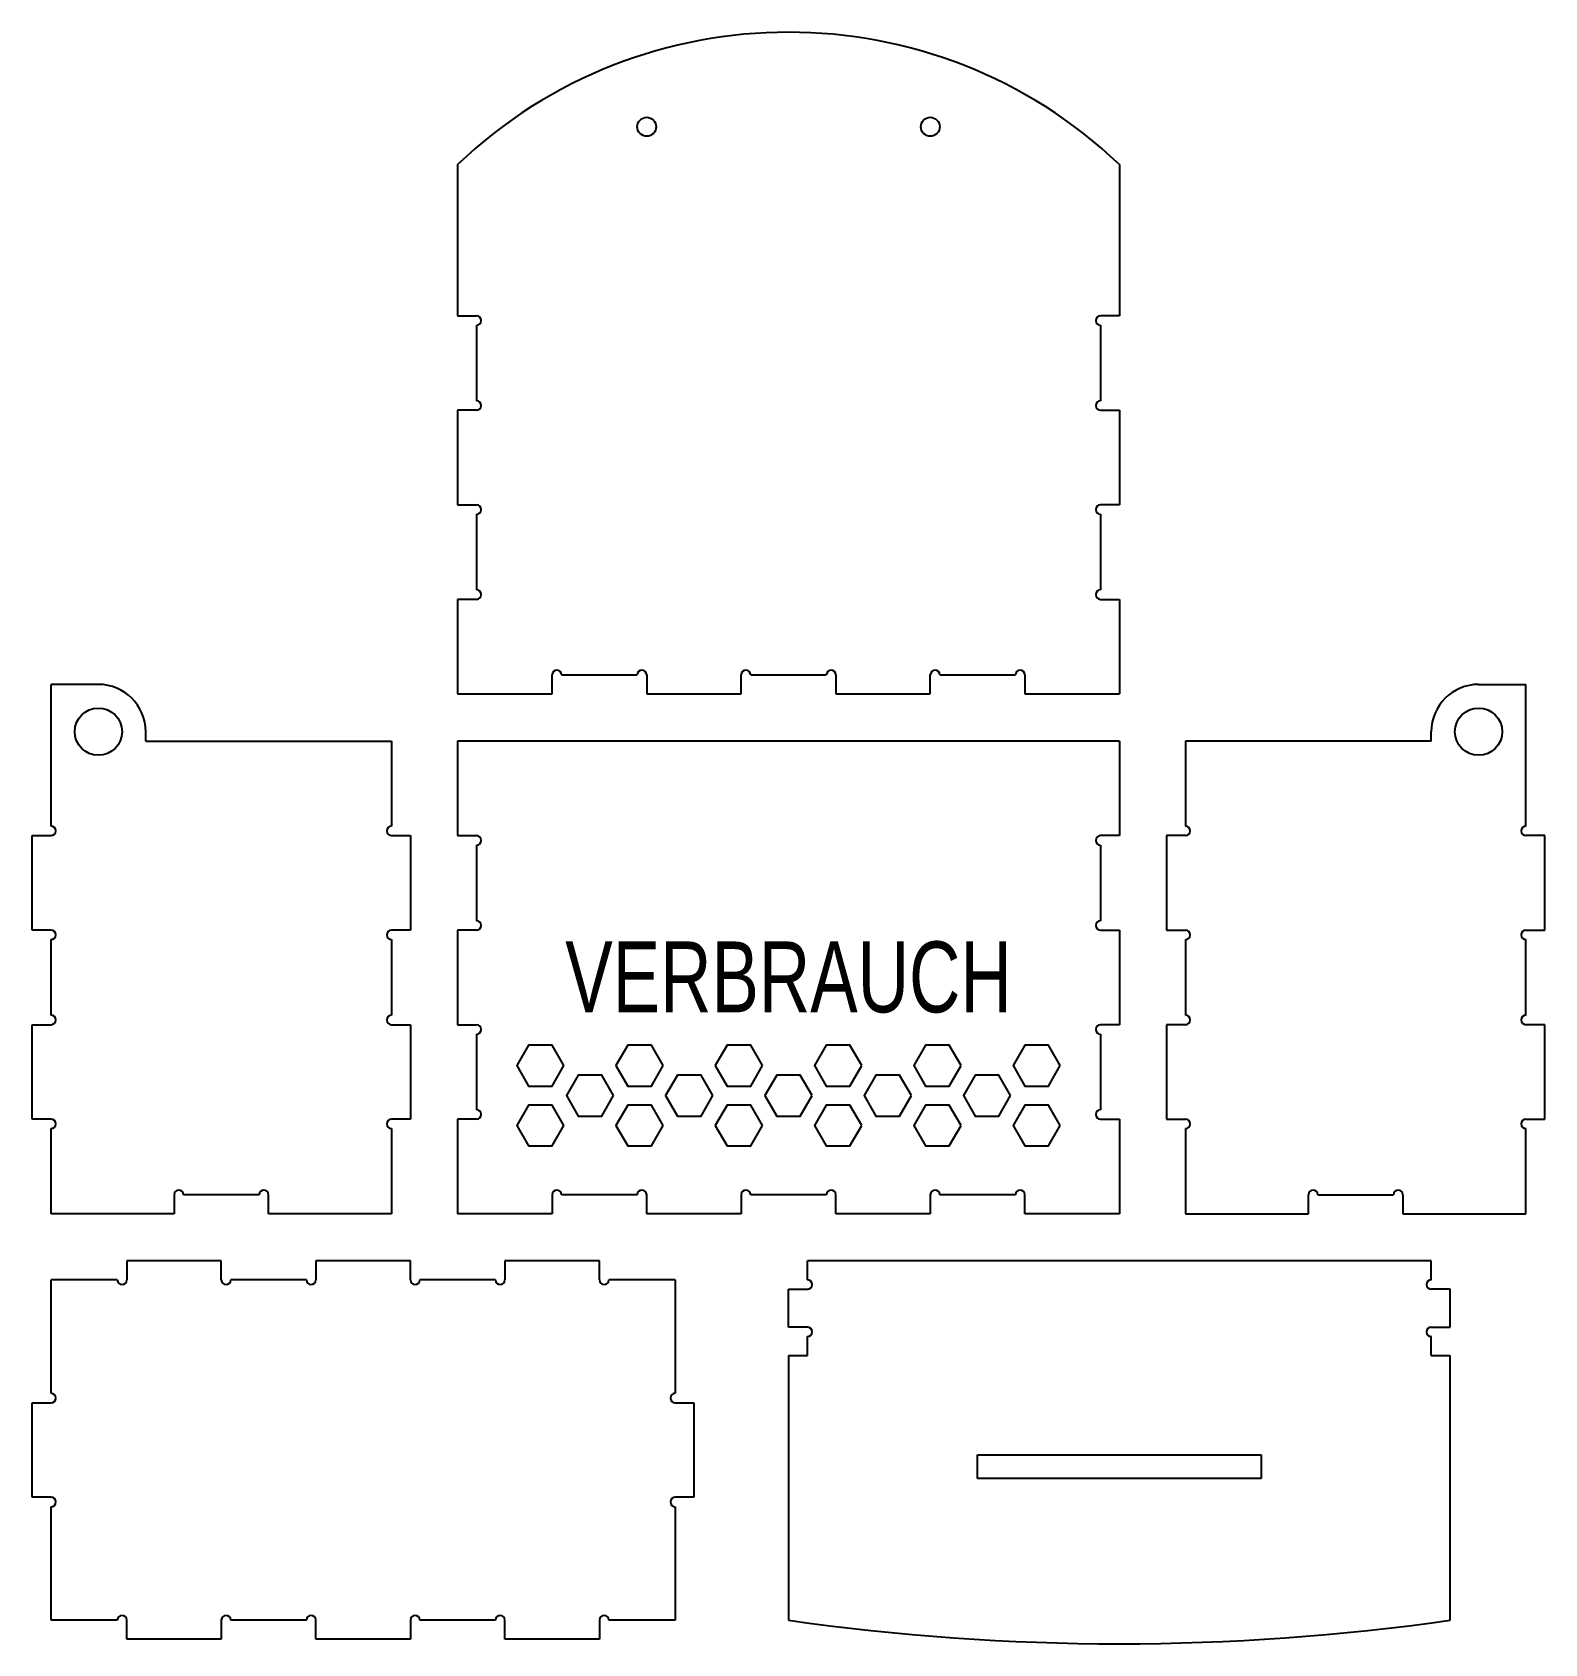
# Model space of a CAD drawing. Header units: millimetres. Extents: x -90 to 230, y -91 to 250.
import ezdxf

# ---------------------------------------------------------------- set-up
doc = ezdxf.new("R2010")
doc.units = ezdxf.units.MM
doc.layers.get('0').update_dxf_attribs({"linetype": 'CONTINUOUS', "lineweight": 25, "true_color": 0x000000})
doc.styles.get("Standard").update_dxf_attribs({"font": 'txt', "width": 0.75})

msp = doc.modelspace()

# ---------------------------------------------------------------- linework, layer by layer
for p, q in [((0, 222), (0, 190)), ((140, 222), (140, 190)), ((0, 190), (4, 190)), ((4, 188), (4, 172)), ((140, 190), (136, 190)), ((136, 188), (136, 172)), ((4, 170), (0, 170)), ((0, 170), (0, 150)), ((136, 170), (140, 170)), ((140, 170), (140, 150)), ((0, 150), (4, 150)), ((4, 148), (4, 132)), ((140, 150), (136, 150)), ((136, 148), (136, 132)), ((4, 130), (0, 130)), ((0, 130), (0, 110)), ((136, 130), (140, 130)), ((140, 130), (140, 110)), ((20, 110), (20, 114)), ((22, 114), (38, 114)), ((40, 114), (40, 110)), ((60, 110), (60, 114)), ((62, 114), (78, 114)), ((80, 114), (80, 110)), ((100, 110), (100, 114)), ((102, 114), (118, 114)), ((120, 114), (120, 110)), ((-76, 112), (-86, 112)), ((-86, 82), (-86, 112)), ((0, 110), (20, 110)), ((40, 110), (60, 110)), ((80, 110), (100, 110)), ((120, 110), (140, 110)), ((216, 112), (226, 112)), ((226, 82), (226, 112)), ((-66, 100), (-66, 102)), ((-66, 100), (-14, 100)), ((-14, 100), (-14, 82)), ((140, 100), (0, 100)), ((0, 100), (0, 80)), ((140, 100), (140, 80)), ((154, 100), (154, 82)), ((206, 100), (154, 100)), ((206, 100), (206, 102)), ((-90, 60), (-90, 80)), ((-90, 80), (-86, 80)), ((-14, 80), (-10, 80)), ((-10, 80), (-10, 60)), ((0, 80), (4, 80)), ((140, 80), (136, 80)), ((154, 80), (150, 80)), ((150, 80), (150, 60)), ((230, 80), (226, 80)), ((230, 60), (230, 80)), ((4, 78), (4, 62)), ((136, 78), (136, 62)), ((-86, 60), (-90, 60)), ((-86, 42), (-86, 58)), ((-10, 60), (-14, 60)), ((-14, 58), (-14, 42)), ((4, 60), (0, 60)), ((0, 60), (0, 40)), ((136, 60), (140, 60)), ((140, 60), (140, 40)), ((150, 60), (154, 60)), ((154, 58), (154, 42)), ((226, 60), (230, 60)), ((226, 42), (226, 58)), ((-90, 20), (-90, 40)), ((-90, 40), (-86, 40)), ((-14, 40), (-10, 40)), ((-10, 40), (-10, 20)), ((0, 40), (4, 40)), ((4, 38), (4, 22)), ((140, 40), (136, 40)), ((136, 38), (136, 22)), ((150, 40), (150, 20)), ((154, 40), (150, 40)), ((230, 40), (226, 40)), ((230, 20), (230, 40)), ((-86, 20), (-90, 20)), ((-86, 0), (-86, 18)), ((-10, 20), (-14, 20)), ((-14, 18), (-14, 0)), ((4, 20), (0, 20)), ((0, 20), (0, 0)), ((136, 20), (140, 20)), ((140, 20), (140, 0)), ((150, 20), (154, 20)), ((154, 18), (154, 0)), ((226, 20), (230, 20)), ((226, 0), (226, 18)), ((-60, 4), (-60, 0)), ((-42, 4), (-58, 4)), ((-40, 0), (-40, 4)), ((20, 4), (20, 0)), ((38, 4), (22, 4)), ((40, 0), (40, 4)), ((60, 4), (60, 0)), ((78, 4), (62, 4)), ((80, 0), (80, 4)), ((100, 4), (100, 0)), ((118, 4), (102, 4)), ((120, 0), (120, 4)), ((180, 0), (180, 4)), ((182, 4), (198, 4)), ((200, 4), (200, 0)), ((-60, 0), (-86, 0)), ((-14, 0), (-40, 0)), ((60, 0), (40, 0)), ((140, 0), (120, 0)), ((154, 0), (180, 0)), ((200, 0), (226, 0)), ((20, 0), (0, 0)), ((100, 0), (80, 0)), ((-50, -10), (-70, -10)), ((-70, -10), (-70, -14)), ((-50, -14), (-50, -10)), ((-10, -10), (-30, -10)), ((-30, -10), (-30, -14)), ((-10, -14), (-10, -10)), ((30, -10), (10, -10)), ((10, -10), (10, -14)), ((30, -14), (30, -10)), ((206, -10), (74, -10)), ((74, -14), (74, -10)), ((206, -14), (206, -10)), ((-86, -38), (-86, -14)), ((-72, -14), (-86, -14)), ((-32, -14), (-48, -14)), ((8, -14), (-8, -14)), ((46, -14), (32, -14)), ((46, -14), (46, -38)), ((70, -24), (70, -16)), ((70, -16), (74, -16)), ((210, -16), (206, -16)), ((210, -24), (210, -16)), ((74, -24), (70, -24)), ((74, -30), (74, -26)), ((206, -24), (210, -24)), ((206, -30), (206, -26)), ((70, -30), (70, -86)), ((70, -30), (74, -30)), ((206, -30), (210, -30)), ((210, -86), (210, -30)), ((-90, -60), (-90, -40)), ((-90, -40), (-86, -40)), ((46, -40), (50, -40)), ((50, -40), (50, -60)), ((110, -51), (170, -51)), ((110, -56), (110, -51)), ((170, -51), (170, -56)), ((170, -56), (110, -56)), ((-86, -60), (-90, -60)), ((50, -60), (46, -60)), ((-86, -86), (-86, -62)), ((46, -62), (46, -86)), ((-72, -86), (-86, -86)), ((-70, -90), (-70, -86)), ((-50, -86), (-50, -90)), ((-32, -86), (-48, -86)), ((-30, -90), (-30, -86)), ((-10, -86), (-10, -90)), ((8, -86), (-8, -86)), ((10, -90), (10, -86)), ((30, -86), (30, -90)), ((46, -86), (32, -86)), ((-50, -90), (-70, -90)), ((-10, -90), (-30, -90)), ((30, -90), (10, -90))]:
    msp.add_line(p, q)
for points in [[(22.5, 31.33), (20, 35.66), (15, 35.66), (12.5, 31.33), (15, 27), (20, 27), (22.5, 31.33)], [(43.5, 31.33), (41, 35.66), (36, 35.66), (33.5, 31.33), (36, 27), (41, 27), (43.5, 31.33)], [(64.5, 31.33), (62, 35.66), (57, 35.66), (54.5, 31.33), (57, 27), (62, 27), (64.5, 31.33)], [(85.5, 31.33), (83, 35.66), (78, 35.66), (75.5, 31.33), (78, 27), (83, 27), (85.5, 31.33)], [(106.5, 31.33), (104, 35.66), (99, 35.66), (96.5, 31.33), (99, 27), (104, 27), (106.5, 31.33)], [(127.5, 31.33), (125, 35.66), (120, 35.66), (117.5, 31.33), (120, 27), (125, 27), (127.5, 31.33)], [(33, 25), (30.5, 29.33), (25.5, 29.33), (23, 25), (25.5, 20.67), (30.5, 20.67), (33, 25)], [(54, 25), (51.5, 29.33), (46.5, 29.33), (44, 25), (46.5, 20.67), (51.5, 20.67), (54, 25)], [(75, 25), (72.5, 29.33), (67.5, 29.33), (65, 25), (67.5, 20.67), (72.5, 20.67), (75, 25)], [(96, 25), (93.5, 29.33), (88.5, 29.33), (86, 25), (88.5, 20.67), (93.5, 20.67), (96, 25)], [(117, 25), (114.5, 29.33), (109.5, 29.33), (107, 25), (109.5, 20.67), (114.5, 20.67), (117, 25)], [(22.5, 18.67), (20, 23), (15, 23), (12.5, 18.67), (15, 14.34), (20, 14.34), (22.5, 18.67)], [(43.5, 18.67), (41, 23), (36, 23), (33.5, 18.67), (36, 14.34), (41, 14.34), (43.5, 18.67)], [(64.5, 18.67), (62, 23), (57, 23), (54.5, 18.67), (57, 14.34), (62, 14.34), (64.5, 18.67)], [(85.5, 18.67), (83, 23), (78, 23), (75.5, 18.67), (78, 14.34), (83, 14.34), (85.5, 18.67)], [(106.5, 18.67), (104, 23), (99, 23), (96.5, 18.67), (99, 14.34), (104, 14.34), (106.5, 18.67)], [(127.5, 18.67), (125, 23), (120, 23), (117.5, 18.67), (120, 14.34), (125, 14.34), (127.5, 18.67)]]:
    msp.add_lwpolyline(points)
for centre, radius in [((40, 230), 2), ((100, 230), 2), ((-76, 102), 5), ((216, 102), 5)]:
    msp.add_circle(centre, radius)
for centre, radius, start, end in [((70, 148.5), 101.5, 46.3972, 133.6028), ((4, 189), 1, 270, 90), ((136, 189), 1, 90, 270), ((4, 171), 1, 270, 90), ((136, 171), 1, 90, 270), ((4, 149), 1, 270, 90), ((136, 149), 1, 90, 270), ((4, 131), 1, 270, 90), ((136, 131), 1, 90, 270), ((21, 114), 1, 360, 180), ((39, 114), 1, 360, 180), ((61, 114), 1, 360, 180), ((79, 114), 1, 360, 180), ((101, 114), 1, 360, 180), ((119, 114), 1, 360, 180), ((-76, 102), 10, 360, 90), ((216, 102), 10, 90, 180), ((-86, 81), 1, 270, 90), ((-14, 81), 1, 90, 270), ((154, 81), 1, 270, 90), ((226, 81), 1, 90, 270), ((4, 79), 1, 270, 90), ((136, 79), 1, 90, 270), ((4, 61), 1, 270, 90), ((136, 61), 1, 90, 270), ((-86, 59), 1, 270, 90), ((-14, 59), 1, 90, 270), ((154, 59), 1, 270, 90), ((226, 59), 1, 90, 270), ((-86, 41), 1, 270, 90), ((-14, 41), 1, 90, 270), ((154, 41), 1, 270, 90), ((226, 41), 1, 90, 270), ((4, 39), 1, 270, 90), ((136, 39), 1, 90, 270), ((4, 21), 1, 270, 90), ((136, 21), 1, 90, 270), ((-86, 19), 1, 270, 90), ((-14, 19), 1, 90, 270), ((154, 19), 1, 270, 90), ((226, 19), 1, 90, 270), ((-59, 4), 1, 360, 180), ((-41, 4), 1, 360, 180), ((21, 4), 1, 360, 180), ((39, 4), 1, 360, 180), ((61, 4), 1, 360, 180), ((79, 4), 1, 0, 180), ((101, 4), 1, 360, 180), ((119, 4), 1, 0, 180), ((181, 4), 1, 0, 180), ((199, 4), 1, 0, 180), ((-71, -14), 1, 180, 0), ((-49, -14), 1, 180, 0), ((-31, -14), 1, 180, 0), ((-9, -14), 1, 180, 0), ((9, -14), 1, 180, 0), ((31, -14), 1, 180, 0), ((74, -15), 1, 270, 90), ((206, -15), 1, 90, 270), ((74, -25), 1, 270, 90), ((206, -25), 1, 90, 270), ((-86, -39), 1, 270, 90), ((46, -39), 1, 90, 270), ((-86, -61), 1, 270, 90), ((46, -61), 1, 90, 270), ((-71, -86), 1, 0, 180), ((-49, -86), 1, 0, 180), ((-31, -86), 1, 0, 180), ((-9, -86), 1, 0, 180), ((9, -86), 1, 0, 180), ((31, -86), 1, 0, 180), ((140, 401.5), 492.5, 261.8288, 278.1712)]:
    msp.add_arc(centre, radius, start, end)

# ---------------------------------------------------------------- texts
at = {"insert": (70, 50), "char_height": 15, "width": 100, "attachment_point": 5}
msp.add_mtext('VERBRAUCH', dxfattribs=at)

doc.saveas('drawing.dxf')
